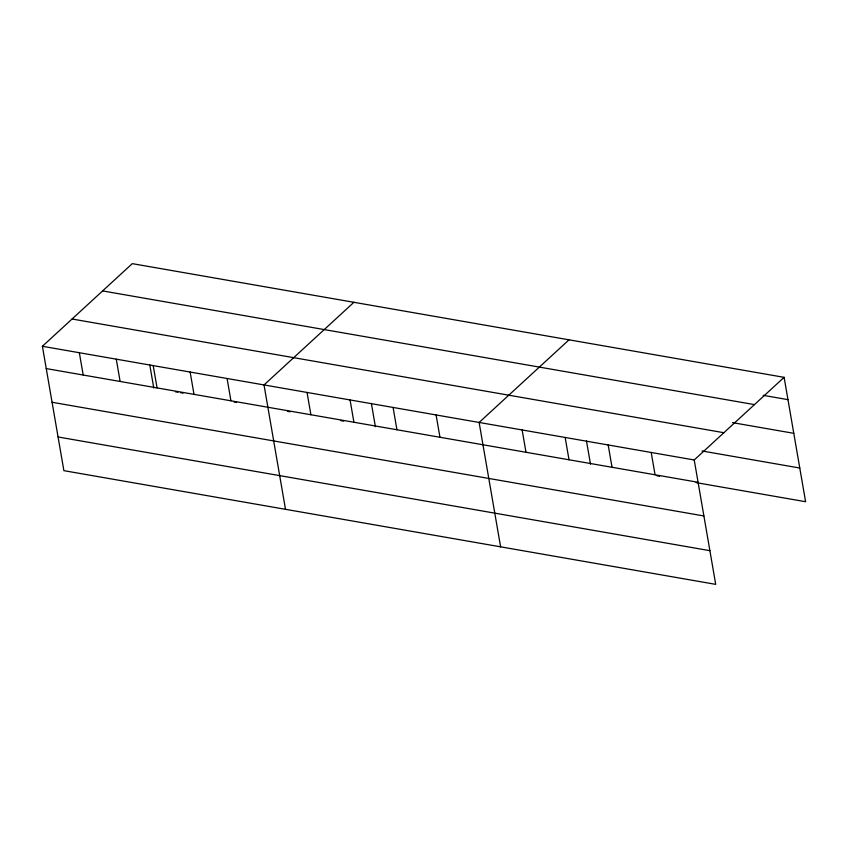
<?xml version="1.0" encoding="UTF-8"?>
<svg xmlns="http://www.w3.org/2000/svg" width="848" height="848" viewBox="0 0 848 848"><rect width="100%" height="100%" fill="white"/><g stroke="black" fill="none" stroke-linecap="round" stroke-linejoin="round"><path stroke-width="1.27" d="M784.114 377.339L694.226 459.976L715.712 584.357L63.886 470.661L42.4 346.281L132.288 263.643L784.114 377.339L805.6 501.719L696.091 482.618M353.913 302.301L264.025 384.939L285.5 509.319M569.019 339.825L479.12 422.463L500.606 546.833M763.2 395.327L787.972 399.652M102.629 290.917L754.455 404.613M732.513 422.643L793.792 433.328M72.069 319.007L723.885 432.713M702.006 450.977L799.781 468.032M42.4 346.281L694.226 459.976M46.248 368.583L698.074 482.289M175.43 391.797L177.974 392.242M180.518 392.688L183.073 393.133M234.016 402.016L236.56 402.461M287.514 411.344L290.058 411.789M341.002 420.682L343.557 421.127M656.988 475.792L659.596 476.247M52.067 402.27L703.893 515.966M58.067 436.974L709.893 550.67M651.2 452.472L655.059 474.785M608.186 444.967L612.033 467.28M586.466 440.875L590.494 464.195M565.16 437.462L569.019 459.775M522.145 429.968L525.993 452.27M436.105 414.958L439.953 437.261M393.08 407.453L396.938 429.756M371.371 403.362L375.399 426.682M350.065 399.949L353.913 422.251M307.04 392.444L310.898 414.746M227.084 378.494L230.932 400.797M190.143 372.049L194.001 394.362M153.212 365.605L157.06 387.918M149.746 364.704L153.774 388.024M116.271 359.17L120.13 381.473M79.341 352.726L83.189 375.028"/></g></svg>
